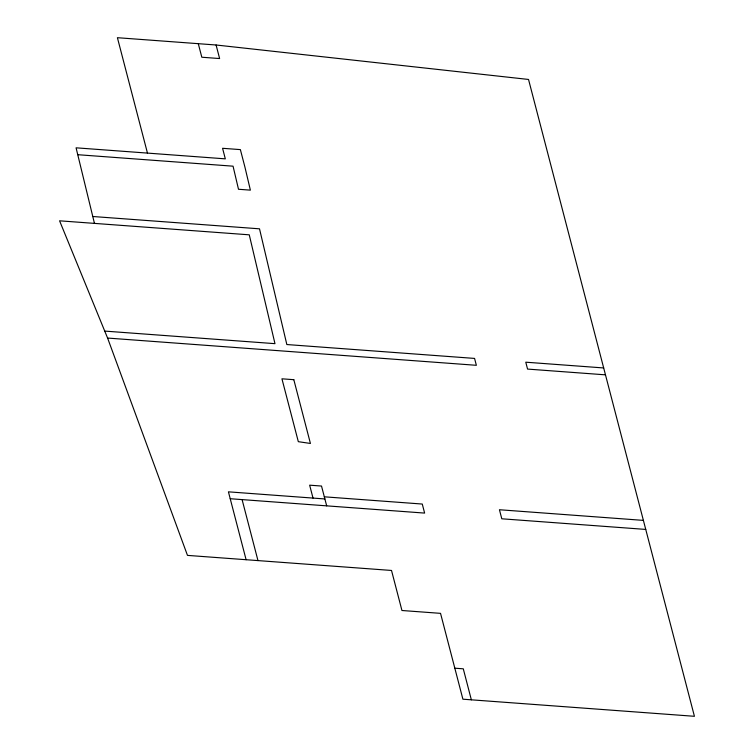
<?xml version="1.0" encoding="UTF-8"?>
<svg xmlns="http://www.w3.org/2000/svg" width="754" height="754" viewBox="0 0 754 754"><rect width="100%" height="100%" fill="white"/><g stroke="black" fill="none" stroke-linecap="round" stroke-linejoin="round"><path stroke-width="1.13" d="M104.731 331.091L274.974 343.664L249.263 234.824L59.575 220.809L107.586 338.056L187.482 555.387L391.514 570.458L401.948 610.504L440.534 613.351L462.899 699.194L694.425 716.3L528.526 79.453L216.087 44.995L117.407 37.7L147.464 153.1M77.879 154.711L233.052 166.182L238.5 189.263L250.375 190.14L244.918 167.058L240.375 149.612L222.571 148.293L225.314 158.849L76.079 147.822L94.457 223.382M92.657 216.492L259.508 228.82L286.84 344.54L474.568 358.414L476.368 365.304L107.586 338.056M603.681 367.952L525.774 362.193L527.564 369.083L605.471 374.842M324.324 496.811L422.268 504.049L424.625 513.088L230.215 498.724M643.388 520.383L499.44 509.742L501.796 518.79L645.744 529.421M324.88 498.959L228.424 491.834L246.106 559.713M454.822 668.195L463.286 668.817L471.354 699.825M216.087 44.995L219.621 58.548L201.818 57.229L198.283 43.675M326.68 505.849L321.515 486.047L309.649 485.171L313.014 498.083M242.091 499.6L257.972 560.59M293.815 379.686L281.939 378.81L298.32 441.674L310.422 443.456L293.815 379.686"/></g></svg>
